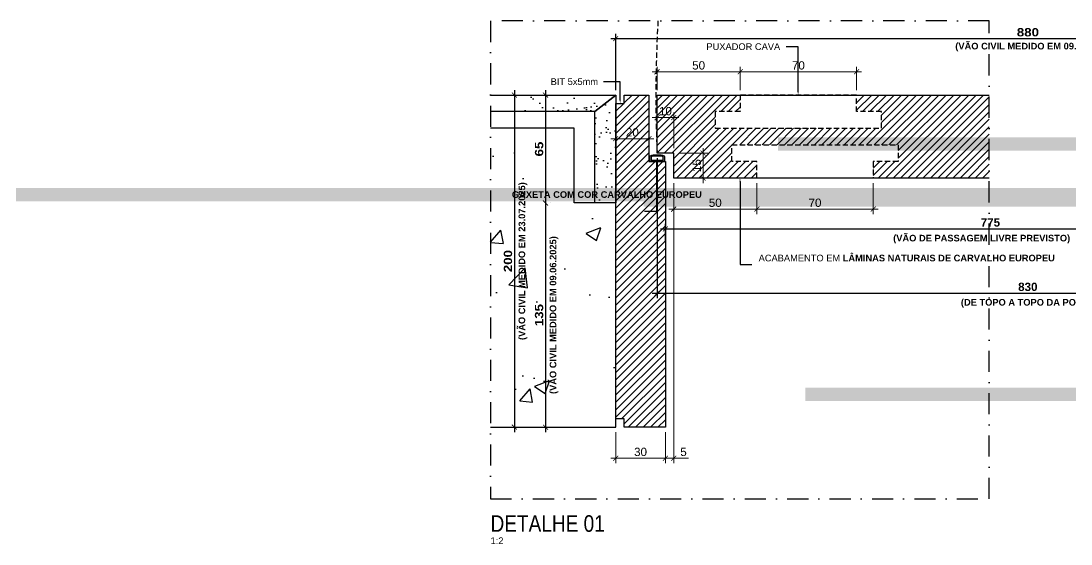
# Model space of a CAD drawing. Header units: millimetres. Extents: x -63251 to 507826, y 5339 to 217512.
# Drawn here: x 67729 to 68361, y 103627 to 103942 of the extents above; entities that cross this region are included whole.
import ezdxf
from ezdxf import colors
from ezdxf.entities.mleader import LeaderData, LeaderLine
from ezdxf.math import Vec2, Vec3

# ---------------------------------------------------------------- set-up
doc = ezdxf.new("R2010")
doc.units = ezdxf.units.MM
doc.header["$PDMODE"] = 3
doc.linetypes.add('TRAÇO 1-1', pattern=[9.525, 6.35, -3.175])
doc.linetypes.add('TRAÇO E PONTO 1-1', pattern=[25.4, 12.7, -6.35, 0, -6.35])
for name, color, linetype in [('AC-EQUIPAMENTO', 7, 'Continuous'), ('COTAS', 9, 'Continuous'), ('HACHURA', 21, 'Continuous'), ('LAYOUT', 4, 'Continuous'), ('MARCENARIA', 4, 'Continuous'), ('MARCENARIA . M', 4, 'Continuous'), ('PAREDE', 94, 'Continuous'), ('PROJEÇÃO', 8, 'Continuous'), ('TEXTO', 105, 'Continuous'), ('TEXTO TRAÇO PONTO', 105, 'TRAÇO E PONTO 1-1')]:
    doc.layers.add(name, color=color, linetype=linetype)
doc.layers.add('ARQ-COTA', color=12, linetype='Continuous', lineweight=9)
doc.styles.add('1-1', font='arial.ttf', dxfattribs={"height": 0.2})
doc.styles.add('MEDIDA OFICIAL', font='ariblk.ttf')
doc.styles.add('PADRÃO', font='arial.ttf')
doc.styles.add('PADRÃO NEGRITO', font='arialbd.ttf')
doc.styles.add('TITULO', font='swissck.ttf')
doc.dimstyles.new('1-2', dxfattribs={"dimscale": 2, "dimtxt": 2.5, "dimasz": 1.5, "dimexe": 1.5, "dimexo": 1.5, "dimtad": 1, "dimtxsty": 'PADRÃO', "dimblk": 'ARCHTICK', "dimcen": 2.5, "dimdle": 1.5, "dimclrd": 9, "dimclre": 9, "dimclrt": 6, "dimadec": 0, "dimazin": 0, "dimtfac": 1, "dimtmove": 0, "dimatfit": 3, "dimfxl": 1.25, "dimlwd": -1, "dimlwe": -1, "dimarcsym": 0})
doc.dimstyles.new('1-2 AZUL', dxfattribs={"dimscale": 2, "dimtxt": 2.5, "dimasz": 1.5, "dimexe": 1.5, "dimexo": 1.5, "dimtad": 1, "dimtxsty": 'PADRÃO NEGRITO', "dimblk": 'ARCHTICK', "dimcen": 2.5, "dimdle": 1.5, "dimclrd": 9, "dimclre": 9, "dimclrt": 170, "dimadec": 0, "dimazin": 0, "dimtfac": 1, "dimtmove": 0, "dimatfit": 3, "dimfxl": 1.25, "dimlwd": -1, "dimlwe": -1, "dimarcsym": 0})
doc.dimstyles.new('1-2 VERDE', dxfattribs={"dimscale": 2, "dimtxt": 2.5, "dimasz": 1.5, "dimexe": 1.5, "dimexo": 1.5, "dimtad": 1, "dimtxsty": 'PADRÃO NEGRITO', "dimblk": 'ARCHTICK', "dimcen": 2.5, "dimdle": 1.5, "dimclrd": 9, "dimclre": 9, "dimclrt": 102, "dimadec": 0, "dimazin": 0, "dimtfac": 1, "dimtmove": 0, "dimatfit": 3, "dimfxl": 1.25, "dimlwd": -1, "dimlwe": -1, "dimarcsym": 0})
doc.dimstyles.new('Med. Ofic.1-2', dxfattribs={"dimscale": 2, "dimtxt": 2.5, "dimasz": 1.5, "dimexe": 1.5, "dimexo": 1.5, "dimtad": 1, "dimtxsty": 'MEDIDA OFICIAL', "dimblk": 'ARCHTICK', "dimcen": 2.5, "dimdle": 1.5, "dimclrd": 9, "dimclre": 9, "dimclrt": 10, "dimadec": 0, "dimazin": 0, "dimtfac": 1, "dimtmove": 0, "dimatfit": 3, "dimfxl": 1.25, "dimlwd": -1, "dimlwe": -1, "dimarcsym": 0})
pattern_1 = [(37.5, (-34.89, -319.648), (-0.4000078, 12.2353309), [0, -9.652, 0, -10.795, 0, -10.31875]), (7.5, (-34.89, -319.648), (11.238082, 17.9206275), [0, -5.207, 0, -8.6995, 0, -3.33375]), (327.5, (-42.701, -319.648), (19.7748093, 0.0359296), [0, -3.175, 0, -11.43, 0, -14.9225]), (317.5, (-42.7, -319.648), (19.0889113, 5.573233), [0, -1.5875, 0, -7.493, 0, -8.5725])]

# ---------------------------------------------------------------- blocks, each defined once
blk = doc.blocks.new('_ArchTick')
at = {"color": 0, "linetype": 'ByBlock', "const_width": 0.15}
blk.add_lwpolyline([(-0.5, -0.5), (0.5, 0.5)], dxfattribs=at)
blk = doc.blocks.new('*D1562')
at = {"layer": 'ARQ-COTA', "color": 9, "transparency": 16777216}
for p, q in [((68121.93, 103844.29), (68121.93, 103825.58)), ((68171.93, 103844.29), (68171.93, 103825.58)), ((68118.93, 103828.58), (68174.93, 103828.58))]:
    blk.add_line(p, q, dxfattribs=at)
at = {"layer": 'Defpoints', "color": 0, "transparency": 16777216}
for p in [(68121.93, 103847.29), (68171.93, 103847.29), (68171.93, 103828.58)]:
    blk.add_point(p, dxfattribs=at)
at = {"layer": 'ARQ-COTA', "color": 9, "transparency": 16777216, "xscale": 3, "yscale": 3, "zscale": 3, "rotation": 180}
blk.add_blockref('_ArchTick', (68121.93, 103828.58), dxfattribs=at)
at = {"layer": 'ARQ-COTA', "color": 9, "transparency": 16777216, "xscale": 3, "yscale": 3, "zscale": 3}
blk.add_blockref('_ArchTick', (68171.93, 103828.58), dxfattribs=at)
at = {"layer": 'ARQ-COTA', "color": 6, "transparency": 16777216, "insert": (68146.93, 103832.38), "char_height": 5, "attachment_point": 5, "style": 'PADRÃO'}
blk.add_mtext('50', dxfattribs=at)
blk = doc.blocks.new('*D1563')
at = {"layer": 'ARQ-COTA', "color": 9, "transparency": 16777216}
for p, q in [((68108.92, 103911.28), (68164.92, 103911.3)), ((68111.92, 103900.27), (68111.92, 103914.28)), ((68161.93, 103900.29), (68161.92, 103914.3))]:
    blk.add_line(p, q, dxfattribs=at)
at = {"layer": 'Defpoints', "color": 0, "transparency": 16777216}
for p in [(68161.92, 103911.3), (68111.92, 103897.27), (68161.93, 103897.29)]:
    blk.add_point(p, dxfattribs=at)
at = {"layer": 'ARQ-COTA', "color": 9, "transparency": 16777216, "xscale": 3, "yscale": 3, "zscale": 3}
for p, rotation in [((68111.92, 103911.28), 180.0217542838562), ((68161.92, 103911.3), 0.02175428385618546)]:
    blk.add_blockref('_ArchTick', p, dxfattribs=dict(at, rotation=rotation))
at = {"layer": 'ARQ-COTA', "color": 6, "transparency": 16777216, "insert": (68136.92, 103915.09), "char_height": 5, "attachment_point": 5, "rotation": 0.02175, "style": 'PADRÃO'}
blk.add_mtext('50', dxfattribs=at)
blk = doc.blocks.new('*D1564')
at = {"layer": 'ARQ-COTA', "color": 9, "transparency": 16777216}
for p, q in [((68158.93, 103911.29), (68234.93, 103911.29)), ((68161.93, 103900.29), (68161.93, 103914.29)), ((68231.93, 103900.29), (68231.93, 103914.29))]:
    blk.add_line(p, q, dxfattribs=at)
at = {"layer": 'Defpoints', "color": 0, "transparency": 16777216}
for p in [(68231.93, 103911.29), (68161.93, 103897.29), (68231.93, 103897.29)]:
    blk.add_point(p, dxfattribs=at)
at = {"layer": 'ARQ-COTA', "color": 9, "transparency": 16777216, "xscale": 3, "yscale": 3, "zscale": 3, "rotation": 180}
blk.add_blockref('_ArchTick', (68161.93, 103911.29), dxfattribs=at)
at = {"layer": 'ARQ-COTA', "color": 9, "transparency": 16777216, "xscale": 3, "yscale": 3, "zscale": 3}
blk.add_blockref('_ArchTick', (68231.93, 103911.29), dxfattribs=at)
at = {"layer": 'ARQ-COTA', "color": 6, "transparency": 16777216, "insert": (68196.93, 103915.09), "char_height": 5, "attachment_point": 5, "style": 'PADRÃO'}
blk.add_mtext('70', dxfattribs=at)
blk = doc.blocks.new('*D1565')
at = {"layer": 'ARQ-COTA', "color": 9, "transparency": 16777216}
for p, q in [((68171.93, 103844.29), (68171.93, 103825.58)), ((68241.93, 103844.29), (68241.93, 103825.58)), ((68168.93, 103828.58), (68244.93, 103828.58))]:
    blk.add_line(p, q, dxfattribs=at)
at = {"layer": 'Defpoints', "color": 0, "transparency": 16777216}
for p in [(68171.93, 103847.29), (68241.93, 103847.29), (68241.93, 103828.58)]:
    blk.add_point(p, dxfattribs=at)
at = {"layer": 'ARQ-COTA', "color": 9, "transparency": 16777216, "xscale": 3, "yscale": 3, "zscale": 3, "rotation": 180}
blk.add_blockref('_ArchTick', (68171.93, 103828.58), dxfattribs=at)
at = {"layer": 'ARQ-COTA', "color": 9, "transparency": 16777216, "xscale": 3, "yscale": 3, "zscale": 3}
blk.add_blockref('_ArchTick', (68241.93, 103828.58), dxfattribs=at)
at = {"layer": 'ARQ-COTA', "color": 6, "transparency": 16777216, "insert": (68206.93, 103832.38), "char_height": 5, "attachment_point": 5, "style": 'PADRÃO'}
blk.add_mtext('70', dxfattribs=at)
blk = doc.blocks.new('*D1566')
at = {"layer": 'ARQ-COTA', "color": 9, "transparency": 16777216}
for p, q in [((68108.93, 103883.74), (68124.93, 103883.74)), ((68111.93, 103865.25), (68111.93, 103886.74)), ((68121.93, 103865.25), (68121.93, 103886.74))]:
    blk.add_line(p, q, dxfattribs=at)
at = {"layer": 'Defpoints', "color": 0, "transparency": 16777216}
for p in [(68121.93, 103883.74), (68111.93, 103862.25), (68121.93, 103862.25)]:
    blk.add_point(p, dxfattribs=at)
at = {"layer": 'ARQ-COTA', "color": 9, "transparency": 16777216, "xscale": 3, "yscale": 3, "zscale": 3, "rotation": 180}
blk.add_blockref('_ArchTick', (68111.93, 103883.74), dxfattribs=at)
at = {"layer": 'ARQ-COTA', "color": 9, "transparency": 16777216, "xscale": 3, "yscale": 3, "zscale": 3}
blk.add_blockref('_ArchTick', (68121.93, 103883.74), dxfattribs=at)
at = {"layer": 'ARQ-COTA', "color": 6, "transparency": 16777216, "insert": (68116.93, 103887.55), "char_height": 5, "attachment_point": 5, "style": 'PADRÃO'}
blk.add_mtext('10', dxfattribs=at)
blk = doc.blocks.new('*D1567')
at = {"layer": 'ARQ-COTA', "color": 9, "transparency": 16777216}
for p, q in [((68087.03, 103694.28), (68087.03, 103675.57)), ((68116.93, 103694.28), (68116.93, 103675.57)), ((68119.93, 103678.57), (68084.03, 103678.57))]:
    blk.add_line(p, q, dxfattribs=at)
at = {"layer": 'Defpoints', "color": 0, "transparency": 16777216}
for p in [(68087.03, 103697.28), (68116.93, 103697.28), (68087.03, 103678.57)]:
    blk.add_point(p, dxfattribs=at)
at = {"layer": 'ARQ-COTA', "color": 9, "transparency": 16777216, "xscale": 3, "yscale": 3, "zscale": 3, "rotation": 180}
blk.add_blockref('_ArchTick', (68087.03, 103678.57), dxfattribs=at)
at = {"layer": 'ARQ-COTA', "color": 9, "transparency": 16777216, "xscale": 3, "yscale": 3, "zscale": 3}
blk.add_blockref('_ArchTick', (68116.93, 103678.57), dxfattribs=at)
at = {"layer": 'ARQ-COTA', "color": 6, "transparency": 16777216, "insert": (68101.98, 103682.37), "char_height": 5, "attachment_point": 5, "style": 'PADRÃO'}
blk.add_mtext('30', dxfattribs=at)
blk = doc.blocks.new('*D1568')
at = {"layer": 'COTAS', "color": 9, "transparency": 16777216}
for p, q in [((68508, 103887.31), (68508, 103813.72)), ((68113.93, 103816.72), (68511, 103816.72)), ((68116.93, 103809.72), (68116.93, 103819.72))]:
    blk.add_line(p, q, dxfattribs=at)
at = {"layer": 'Defpoints', "color": 0, "transparency": 16777216}
for p in [(68508, 103890.31), (68508, 103816.72), (68116.93, 103806.72)]:
    blk.add_point(p, dxfattribs=at)
at = {"layer": 'COTAS', "color": 9, "transparency": 16777216, "xscale": 3, "yscale": 3, "zscale": 3, "rotation": 180}
blk.add_blockref('_ArchTick', (68116.93, 103816.72), dxfattribs=at)
at = {"layer": 'COTAS', "color": 9, "transparency": 16777216, "xscale": 3, "yscale": 3, "zscale": 3}
blk.add_blockref('_ArchTick', (68508, 103816.72), dxfattribs=at)
at = {"layer": 'COTAS', "color": 102, "transparency": 16777216, "insert": (68312.46, 103820.52), "char_height": 5, "attachment_point": 5, "style": 'PADRÃO NEGRITO'}
blk.add_mtext('775', dxfattribs=at)
blk = doc.blocks.new('*D1569')
at = {"layer": 'COTAS', "color": 9, "transparency": 16777216}
for p, q in [((68111.93, 103859.25), (68111.93, 103774.94)), ((68558.02, 103859.29), (68558.02, 103774.94)), ((68108.93, 103777.94), (68561.02, 103777.94))]:
    blk.add_line(p, q, dxfattribs=at)
at = {"layer": 'Defpoints', "color": 0, "transparency": 16777216}
for p in [(68111.93, 103862.25), (68558.02, 103862.29), (68558.02, 103777.94)]:
    blk.add_point(p, dxfattribs=at)
at = {"layer": 'COTAS', "color": 9, "transparency": 16777216, "xscale": 3, "yscale": 3, "zscale": 3, "rotation": 180}
blk.add_blockref('_ArchTick', (68111.93, 103777.94), dxfattribs=at)
at = {"layer": 'COTAS', "color": 9, "transparency": 16777216, "xscale": 3, "yscale": 3, "zscale": 3}
blk.add_blockref('_ArchTick', (68558.02, 103777.94), dxfattribs=at)
at = {"layer": 'COTAS', "color": 170, "transparency": 16777216, "insert": (68334.97, 103781.74), "char_height": 5, "attachment_point": 5, "style": 'PADRÃO NEGRITO'}
blk.add_mtext('830', dxfattribs=at)
blk = doc.blocks.new('*D1570')
at = {"layer": 'ARQ-COTA', "color": 9, "transparency": 16777216}
for p, q in [((68139.61, 103844.29), (68139.61, 103865.25)), ((68124.93, 103862.25), (68142.61, 103862.25)), ((68140.82, 103847.29), (68142.61, 103847.29))]:
    blk.add_line(p, q, dxfattribs=at)
at = {"layer": 'Defpoints', "color": 0, "transparency": 16777216}
for p in [(68121.93, 103862.25), (68139.61, 103862.25), (68137.82, 103847.29)]:
    blk.add_point(p, dxfattribs=at)
at = {"layer": 'ARQ-COTA', "color": 9, "transparency": 16777216, "xscale": 3, "yscale": 3, "zscale": 3}
for p, rotation in [((68139.61, 103862.25), 90), ((68139.61, 103847.29), 270)]:
    blk.add_blockref('_ArchTick', p, dxfattribs=dict(at, rotation=rotation))
at = {"layer": 'ARQ-COTA', "color": 6, "transparency": 16777216, "insert": (68135.81, 103854.77), "char_height": 5, "attachment_point": 5, "rotation": 90, "style": 'PADRÃO'}
blk.add_mtext('15', dxfattribs=at)
blk = doc.blocks.new('dfbdfbdf')
at = {"layer": 'LAYOUT', "ltscale": 0.1}
h = blk.add_hatch(color=8, dxfattribs=at)
h.dxf.hatch_style = 1
h.paths.add_polyline_path([(-3.7, 0.8), (-3.7, 2, -0.414214), (-2.5, 3.2), (2.5, 3.2, -0.414214), (3.7, 2), (3.7, 0.8)], flags=16)
edge = h.paths.add_edge_path()
edge.add_line((-4.5, 0), (4.5, 0))
edge.add_line((4.5, 0), (4.5, 2))
edge.add_arc((2.5, 2), 2, 0, 90)
edge.add_line((2.5, 4), (-2.5, 4))
edge.add_arc((-2.5, 2), 2, 90, 180)
edge.add_line((-4.5, 2), (-4.5, 0))
at = {"layer": 'LAYOUT', "color": 21, "ltscale": 0.1}
blk.add_lwpolyline([(4.5, 0), (4.5, 2, 0.414214), (2.5, 4), (-2.5, 4, 0.414214), (-4.5, 2), (-4.5, 0), (4.5, 0)], format="xyb", dxfattribs=at)
blk.add_lwpolyline([(-3.7, 0.8), (-3.7, 2, -0.414214), (-2.5, 3.2), (2.5, 3.2, -0.414214), (3.7, 2), (3.7, 0.8)], format="xyb", close=True, dxfattribs=at)
blk = doc.blocks.new('*D1572')
at = {"layer": 'ARQ-COTA', "color": 9, "transparency": 16777216}
blk.add_line((68084.03, 103870.99), (68110.03, 103870.99), dxfattribs=at)
at = {"layer": 'Defpoints', "color": 0, "transparency": 16777216}
for p in [(68087.03, 103870.99), (68107.03, 103870.99), (68107.03, 103870.99)]:
    blk.add_point(p, dxfattribs=at)
at = {"layer": 'ARQ-COTA', "color": 9, "transparency": 16777216, "xscale": 3, "yscale": 3, "zscale": 3, "rotation": 180}
blk.add_blockref('_ArchTick', (68087.03, 103870.99), dxfattribs=at)
at = {"layer": 'ARQ-COTA', "color": 9, "transparency": 16777216, "xscale": 3, "yscale": 3, "zscale": 3}
blk.add_blockref('_ArchTick', (68107.03, 103870.99), dxfattribs=at)
at = {"layer": 'ARQ-COTA', "color": 6, "transparency": 16777216, "insert": (68097.03, 103874.79), "char_height": 5, "attachment_point": 5, "style": 'PADRÃO'}
blk.add_mtext('20', dxfattribs=at)
blk = doc.blocks.new('*D1574')
at = {"layer": 'COTAS', "color": 9, "linetype": 'Continuous', "transparency": 16777216}
blk.add_line((68026.08, 103900.28), (68026.08, 103694.27), dxfattribs=at)
at = {"layer": 'COTAS', "color": 9, "transparency": 16777216}
for p, q in [((68029.08, 103897.28), (68029.08, 103897.28)), ((68029.08, 103697.27), (68029.08, 103697.27))]:
    blk.add_line(p, q, dxfattribs=at)
at = {"layer": 'Defpoints', "color": 0, "transparency": 16777216}
for p in [(68026.08, 103897.28), (68026.08, 103697.27), (68026.08, 103697.27)]:
    blk.add_point(p, dxfattribs=at)
at = {"layer": 'COTAS', "color": 9, "transparency": 16777216, "xscale": 3, "yscale": 3, "zscale": 3}
for p, rotation in [((68026.08, 103897.28), 90), ((68026.08, 103697.27), 270)]:
    blk.add_blockref('_ArchTick', p, dxfattribs=dict(at, rotation=rotation))
at = {"layer": 'COTAS', "color": 10, "transparency": 16777216, "insert": (68022.24, 103797.28), "char_height": 5, "attachment_point": 5, "rotation": 90, "style": 'MEDIDA OFICIAL'}
blk.add_mtext('200', dxfattribs=at)
blk = doc.blocks.new('*D1609')
at = {"layer": 'COTAS', "color": 9, "linetype": 'Continuous', "transparency": 16777216}
blk.add_line((68044.8, 103835.27), (68044.8, 103694.27), dxfattribs=at)
at = {"layer": 'COTAS', "color": 9, "transparency": 16777216}
for p, q in [((68047.8, 103832.27), (68047.8, 103832.27)), ((68047.8, 103697.27), (68047.8, 103697.27))]:
    blk.add_line(p, q, dxfattribs=at)
at = {"layer": 'Defpoints', "color": 0, "transparency": 16777216}
for p in [(68044.8, 103832.27), (68044.8, 103697.27), (68044.8, 103697.27)]:
    blk.add_point(p, dxfattribs=at)
at = {"layer": 'COTAS', "color": 9, "transparency": 16777216, "xscale": 3, "yscale": 3, "zscale": 3}
for p, rotation in [((68044.8, 103832.27), 90), ((68044.8, 103697.27), 270)]:
    blk.add_blockref('_ArchTick', p, dxfattribs=dict(at, rotation=rotation))
at = {"layer": 'COTAS', "color": 10, "transparency": 16777216, "insert": (68040.96, 103764.77), "char_height": 5, "attachment_point": 5, "rotation": 90, "style": 'MEDIDA OFICIAL'}
blk.add_mtext('135', dxfattribs=at)
blk = doc.blocks.new('*D1610')
at = {"layer": 'COTAS', "color": 9, "linetype": 'Continuous', "transparency": 16777216}
blk.add_line((68044.8, 103900.28), (68044.8, 103829.27), dxfattribs=at)
at = {"layer": 'COTAS', "color": 9, "transparency": 16777216}
for p, q in [((68047.8, 103897.28), (68047.8, 103897.28)), ((68047.8, 103832.27), (68047.8, 103832.27))]:
    blk.add_line(p, q, dxfattribs=at)
at = {"layer": 'Defpoints', "color": 0, "transparency": 16777216}
for p in [(68044.8, 103897.28), (68044.8, 103832.27), (68044.8, 103832.27)]:
    blk.add_point(p, dxfattribs=at)
at = {"layer": 'COTAS', "color": 9, "transparency": 16777216, "xscale": 3, "yscale": 3, "zscale": 3}
for p, rotation in [((68044.8, 103897.28), 90), ((68044.8, 103832.27), 270)]:
    blk.add_blockref('_ArchTick', p, dxfattribs=dict(at, rotation=rotation))
at = {"layer": 'COTAS', "color": 10, "transparency": 16777216, "insert": (68040.96, 103864.78), "char_height": 5, "attachment_point": 5, "rotation": 90, "style": 'MEDIDA OFICIAL'}
blk.add_mtext('65', dxfattribs=at)
blk = doc.blocks.new('*D1611')
at = {"layer": 'COTAS', "color": 9, "transparency": 16777216}
for p, q in [((68087.03, 103900.28), (68087.03, 103934.21)), ((68583.02, 103925.13), (68583.02, 103934.21))]:
    blk.add_line(p, q, dxfattribs=at)
at = {"layer": 'COTAS', "color": 9, "linetype": 'Continuous', "transparency": 16777216}
blk.add_line((68586.02, 103931.21), (68084.03, 103931.21), dxfattribs=at)
at = {"layer": 'Defpoints', "color": 0, "transparency": 16777216}
for p in [(68087.03, 103931.21), (68583.02, 103922.13), (68087.03, 103897.28)]:
    blk.add_point(p, dxfattribs=at)
at = {"layer": 'COTAS', "color": 9, "transparency": 16777216, "xscale": 3, "yscale": 3, "zscale": 3, "rotation": 180}
blk.add_blockref('_ArchTick', (68087.03, 103931.21), dxfattribs=at)
at = {"layer": 'COTAS', "color": 9, "transparency": 16777216, "xscale": 3, "yscale": 3, "zscale": 3}
blk.add_blockref('_ArchTick', (68583.02, 103931.21), dxfattribs=at)
at = {"layer": 'COTAS', "color": 10, "transparency": 16777216, "insert": (68335.02, 103935.05), "char_height": 5, "attachment_point": 5, "style": 'MEDIDA OFICIAL'}
blk.add_mtext('880', dxfattribs=at)
blk = doc.blocks.new('*D947')
at = {"layer": 'ARQ-COTA', "color": 9, "transparency": 16777216}
for p, q in [((68121.93, 103844.29), (68121.93, 103675.57)), ((68116.93, 103694.28), (68116.93, 103675.57)), ((68113.93, 103678.57), (68121.93, 103678.57)), ((68121.93, 103678.57), (68130.74, 103678.57))]:
    blk.add_line(p, q, dxfattribs=at)
at = {"layer": 'Defpoints', "color": 0, "transparency": 16777216}
for p in [(68121.93, 103847.29), (68116.93, 103697.28), (68121.93, 103678.57)]:
    blk.add_point(p, dxfattribs=at)
at = {"layer": 'ARQ-COTA', "color": 9, "transparency": 16777216, "xscale": 3, "yscale": 3, "zscale": 3, "rotation": 180}
blk.add_blockref('_ArchTick', (68116.93, 103678.57), dxfattribs=at)
at = {"layer": 'ARQ-COTA', "color": 9, "transparency": 16777216, "xscale": 3, "yscale": 3, "zscale": 3}
blk.add_blockref('_ArchTick', (68121.93, 103678.57), dxfattribs=at)
at = {"layer": 'ARQ-COTA', "color": 6, "transparency": 16777216, "insert": (68127.83, 103682.36), "char_height": 5, "attachment_point": 5, "style": 'PADRÃO'}
blk.add_mtext('5', dxfattribs=at)

msp = doc.modelspace()

# ---------------------------------------------------------------- hatches: boundary and pattern name
at = {"layer": 'HACHURA'}
h = msp.add_hatch(dxfattribs=at)
h.set_pattern_fill('AR-CONC', color=21, scale=0.5)
h.set_pattern_definition([(50, (1506.62, -619.47), (91.092334, -7.969543), [9.525, -104.775]), (355, (1506.62, -619.47), (-17.62171, 95.52842), [7.62, -83.82029]), (100.451445, (1514.21, -620.135), (73.470624, 87.558876), [8.095004, -89.04512]), (46.1842, (1506.62, -594.07), (135.53952, -21.02116), [14.2875, -157.1625]), (96.63556, (1517.92, -595.82), (118.70207, 123.71306), [12.14251, -133.5678]), (351.18415, (1506.62, -594.07), (118.70207, 123.71306), [11.42998, -125.72987]), (21, (1519.32, -600.42), (75.807196, -51.1326), [9.525, -104.775]), (326, (1519.32, -600.42), (30.901014, 92.09398), [7.62, -83.82]), (71.451445, (1525.64, -604.68), (106.70821, 40.961384), [8.095004, -89.04497]), (37.5, (1506.623, -619.47), (1.544302, 42.2775194), [0, -82.804, 0, -85.09, 0, -84.1375]), (7.5, (1506.623, -619.47), (33.409831, 50.090287), [0, -48.514, 0, -80.899, 0, -32.0675]), (327.5, (1478.302, -619.47), (67.795298, -2.864372), [0, -31.75, 0, -99.06, 0, -131.445]), (317.5, (1465.6, -619.47), (74.06459, 12.713246), [0, -41.275, 0, -65.786, 0, -93.345])])
h.paths.add_polyline_path([(68011.727, 103877.275), (68011.727, 103697.275), (68087.03, 103697.275), (68087.03, 103832.275), (68062.03, 103832.275), (68062.03, 103877.275)])
at = {"layer": 'MARCENARIA . M'}
h = msp.add_hatch(dxfattribs=at)
h.set_pattern_fill('AR-SAND', color=10, scale=0.25)
h.set_pattern_definition(pattern_1)
h.paths.add_polyline_path([(68031.684, 103897.275), (68031.684, 103887.275), (68074.53, 103887.275), (68087.03, 103897.275)])
h = msp.add_hatch(dxfattribs=at)
h.set_pattern_fill('AR-SAND', color=10, scale=0.25)
h.set_pattern_definition(pattern_1)
h.paths.add_polyline_path([(68087.03, 103897.275), (68074.53, 103887.275), (68074.53, 103832.275), (68087.03, 103832.275)])

# ---------------------------------------------------------------- linework, layer by layer
at = {"layer": 'MARCENARIA'}
msp.add_lwpolyline([(68087.03, 103702.275), (68087.03, 103892.275), (68092.03, 103892.275), (68092.03, 103897.275), (68107.03, 103897.275), (68107.03, 103857.287), (68116.926, 103857.287), (68116.926, 103697.275), (68092.03, 103697.275), (68092.03, 103702.275), (68087.03, 103702.275)], dxfattribs=at)
at = {"layer": 'PAREDE', "color": 10, "linetype": 'ByBlock'}
msp.add_lwpolyline([(68011.727, 103897.275), (68087.03, 103897.275), (68074.53, 103887.275), (68011.727, 103887.275)], dxfattribs=at)
msp.add_lwpolyline([(68074.53, 103887.275), (68087.03, 103897.275), (68087.03, 103832.275), (68074.53, 103832.275)], close=True, dxfattribs=at)
at = {"layer": 'PAREDE'}
msp.add_lwpolyline([(68011.727, 103697.275), (68087.03, 103697.275), (68087.03, 103832.275), (68062.03, 103832.275), (68062.03, 103877.275), (68011.727, 103877.275)], dxfattribs=at)
at = {"layer": 'PROJEÇÃO', "color": 21, "linetype": 'TRAÇO 1-1', "ltscale": 0.5}
msp.add_lwpolyline([(68231.926, 103897.287), (68161.926, 103897.287), (68161.926, 103887.287), (68146.926, 103887.287), (68146.926, 103877.287), (68246.926, 103877.287), (68246.926, 103887.287), (68231.926, 103887.287)], close=True, dxfattribs=at)

# ---------------------------------------------------------------- block references
at = {"layer": 'COTAS', "xscale": -1}
msp.add_blockref('dfbdfbdf', (68111.978, 103857.287), dxfattribs=at)

# ---------------------------------------------------------------- texts
at = {"layer": 'COTAS', "color": 10, "insert": (68338.84, 103928.734), "char_height": 4, "width": 135, "attachment_point": 2, "style": 'PADRÃO NEGRITO'}
msp.add_mtext('(VÃO CIVIL MEDIDO EM 09.06.2025)', dxfattribs=at)
at = {"layer": 'COTAS', "color": 10, "char_height": 4, "width": 135, "attachment_point": 2, "rotation": 90, "style": 'PADRÃO NEGRITO'}
for s, insert in [('(VÃO CIVIL MEDIDO EM 23.07.2025)', (68028.578, 103797.275)), ('(VÃO CIVIL MEDIDO EM 09.06.2025)', (68047.297, 103764.775))]:
    msp.add_mtext(s, dxfattribs=dict(at, insert=insert))
at = {"layer": 'COTAS', "color": 170, "insert": (68335.985, 103774.47), "char_height": 4, "width": 92.04526, "attachment_point": 2, "style": 'PADRÃO NEGRITO'}
msp.add_mtext('(DE TOPO A TOPO DA PORTA)', dxfattribs=at)
at = {"layer": 'TEXTO', "color": 1, "insert": (68011.727, 103634.123), "char_height": 10, "width": 220.061, "attachment_point": 7, "style": 'TITULO'}
msp.add_mtext('DETALHE 01', dxfattribs=at)
at = {"layer": 'TEXTO', "insert": (68011.727, 103630.923), "char_height": 4, "width": 48, "attachment_point": 1, "style": 'PADRÃO'}
msp.add_mtext('1:2', dxfattribs=at)

# ---------------------------------------------------------------- dimensions: what is measured, and where the dimension line sits
at = {"layer": 'ARQ-COTA'}
for p1, p2, distance, picture, middle in [((68111.924, 103897.268), (68161.926, 103897.287), 14.009, '*D1563', (68136.918, 103915.089)), ((68121.926, 103847.287), (68171.926, 103847.287), -18.708, '*D1562', (68146.926, 103832.382))]:
    dim = msp.add_aligned_dim(p1=p1, p2=p2, distance=distance, dimstyle='1-2', dxfattribs=at)
    dim.commit()
    dim.dimension.update_dxf_attribs({"geometry": picture, "text_midpoint": middle})
for base, p1, p2, picture, middle in [((68231.926, 103911.292), (68161.926, 103897.287), (68231.926, 103897.287), '*D1564', (68196.926, 103915.095)), ((68121.926, 103883.742), (68111.926, 103862.249), (68121.926, 103862.249), '*D1566', (68116.926, 103887.545))]:
    dim = msp.add_linear_dim(base=base, p1=p1, p2=p2, dimstyle='1-2', dxfattribs=at)
    dim.commit()
    dim.dimension.update_dxf_attribs({"geometry": picture, "text_midpoint": middle})
dim = msp.add_linear_dim(base=(68107.03, 103870.986), p1=(68087.03, 103870.986), p2=(68107.03, 103870.986), angle=180, dimstyle='1-2', dxfattribs=at)
dim.commit()
dim.dimension.update_dxf_attribs({"geometry": '*D1572', "text_midpoint": (68097.03, 103874.789)})
dim = msp.add_linear_dim(base=(68139.611, 103862.249), p1=(68137.816, 103847.287), p2=(68121.926, 103862.249), angle=90, dimstyle='1-2', override={"dimdec": 0}, dxfattribs=at)
dim.commit()
dim.dimension.update_dxf_attribs({"geometry": '*D1570', "text_midpoint": (68135.808, 103854.768)})
dim = msp.add_linear_dim(base=(68087.03, 103678.567), p1=(68116.926, 103697.275), p2=(68087.03, 103697.275), text='30', dimstyle='1-2', dxfattribs=at)
dim.commit()
dim.dimension.update_dxf_attribs({"geometry": '*D1567', "text_midpoint": (68101.978, 103682.372)})
at = {"layer": 'COTAS'}
dim = msp.add_linear_dim(base=(68087.03, 103931.212), p1=(68583.018, 103922.134), p2=(68087.03, 103897.275), text='880', dimstyle='Med. Ofic.1-2', dxfattribs=at)
dim.commit()
dim.dimension.update_dxf_attribs({"geometry": '*D1611', "text_midpoint": (68335.024, 103935.047)})
for base, p1, p2, picture, middle in [((68026.078, 103697.275), (68026.078, 103897.275), (68026.078, 103697.275), '*D1574', (68022.243, 103797.275)), ((68044.797, 103832.275), (68044.797, 103897.275), (68044.797, 103832.275), '*D1610', (68040.961, 103864.775)), ((68044.797, 103697.275), (68044.797, 103832.275), (68044.797, 103697.275), '*D1609', (68040.961, 103764.775))]:
    dim = msp.add_linear_dim(base=base, p1=p1, p2=p2, angle=90, dimstyle='Med. Ofic.1-2', dxfattribs=at)
    dim.commit()
    dim.dimension.update_dxf_attribs({"geometry": picture, "text_midpoint": middle})

# ---------------------------------------------------------------- leaders
at = {"layer": 'COTAS', "ltscale": 0.4}
ml = msp.add_multileader_mtext('Standard', dxfattribs=at)
ml.set_content('PUXADOR CAVA', color=105, style='1-1')
ml.set_leader_properties(color=256, linetype='ByLayer', lineweight=-1)
ml.build(insert=Vec2(0, 0))
ml.multileader.update_dxf_attribs({"text_left_attachment_type": 2, "text_right_attachment_type": 2, "dogleg_length": 0.36, "arrow_head_size": 2, "scale": 20})
ctx = ml.context
ctx.base_point, ctx.scale, ctx.arrow_head_size, ctx.landing_gap_size, ctx.plane_origin = Vec3(68137.599, 103926.353), 20, 2, 4, Vec3(68255.696, 103897.667)
ctx.left_attachment, ctx.right_attachment = 2, 2
notes = []
notes.append((ctx, [(0, (1, 1, 0), (68196.78, 103926.353), (-1, 0), 7.2, [(0, [(68196.765, 103897.272)], 0, [])])]))
ctx.mtext.insert, ctx.mtext.width, ctx.mtext.flow_direction = Vec3(68141.599, 103928.422), 80.51012, 5
ml = msp.add_multileader_mtext('Standard', dxfattribs=at)
ml.set_content('BIT 5x5mm', color=105, style='1-1')
ml.set_leader_properties(color=256, linetype='ByLayer', lineweight=-1)
ml.build(insert=Vec2(0, 0))
ml.multileader.update_dxf_attribs({"text_left_attachment_type": 2, "text_right_attachment_type": 2, "dogleg_length": 0.36, "arrow_head_size": 2, "scale": 20})
ctx = ml.context
ctx.base_point, ctx.scale, ctx.arrow_head_size, ctx.landing_gap_size, ctx.plane_origin = Vec3(68043.874, 103905.31), 20, 2, 4, Vec3(68148.644, 103896.727)
ctx.left_attachment, ctx.right_attachment = 2, 2
notes.append((ctx, [(0, (1, 1, 0), (68089.728, 103905.31), (-1, 0), 10.059, [(0, [(68089.713, 103892.275)], 0, [])])]))
ctx.mtext.insert, ctx.mtext.width, ctx.mtext.flow_direction = Vec3(68047.874, 103907.344), 80.51012, 5
ml = msp.add_multileader_mtext('Standard', dxfattribs=at)
ml.set_content('{\\fArial|b1|i0|c0|p34;REFORÇO NO VÃO DA PORTA PARA INSTALAÇÃO DE CORTA LUZ}', color=105, style='1-1')
ml.set_leader_properties(color=256, linetype='ByLayer', lineweight=-1)
ml.build(insert=Vec2(0, 0))
ml.multileader.update_dxf_attribs({"text_left_attachment_type": 2, "text_right_attachment_type": 2, "dogleg_length": 0.36, "arrow_head_size": 2, "scale": 20})
ctx = ml.context
ctx.base_point, ctx.scale, ctx.arrow_head_size, ctx.landing_gap_size, ctx.plane_origin = Vec3(69147.417, 103862.912), 20, 2, 4, Vec3(69157.705, 103840.678)
ctx.left_attachment, ctx.right_attachment, ctx.text_align_type = 2, 2, 1
notes.append((ctx, [(1, (1, 1, 0), (69261.842, 103862.912), (-1, 0), 7.2, [(1, [(69261.842, 103787.113)], 0, [])])]))
ctx.mtext.insert, ctx.mtext.width, ctx.mtext.alignment, ctx.mtext.flow_direction = Vec3(69201.029, 103869.734), 101.4372, 2, 5
ctx.mtext.has_bg_fill, ctx.mtext.bg_color, ctx.mtext.bg_scale_factor, ctx.mtext.bg_transparency, ctx.mtext.use_window_bg_color = 1, -1023563609, 1.5, 0, 0
ml = msp.add_multileader_mtext('Standard', dxfattribs=at)
ml.set_content('\\pxt3;{\\C10;FECHADURA PADRÃO PARKET (TRANQUETA GOTINHA)}', color=105, style='1-1')
ml.set_leader_properties(color=256, linetype='ByLayer', lineweight=-1)
ml.build(insert=Vec2(0, 0))
ml.multileader.update_dxf_attribs({"text_left_attachment_type": 2, "text_right_attachment_type": 2, "dogleg_length": 0.36, "arrow_head_size": 2, "scale": 20})
ctx = ml.context
ctx.base_point, ctx.scale, ctx.arrow_head_size, ctx.landing_gap_size, ctx.plane_origin = Vec3(68820.111, 103717.41), 20, 2, 4, Vec3(68919.036, 103735.748)
ctx.left_attachment, ctx.right_attachment, ctx.text_align_type = 2, 2, 2
notes.append((ctx, [(0, (1, 1, 0), (68895.12, 103717.41), (-1, 0), 7.2, [(0, [(68895.12, 103694.605)], 0, [])])]))
ctx.mtext.insert, ctx.mtext.width, ctx.mtext.alignment, ctx.mtext.flow_direction = Vec3(68883.92, 103727.173), 65.78421, 3, 5
for ctx, leaders in notes:
    for number, flags, end, landing, length, lines in leaders:
        leader = LeaderData()
        leader.index, (leader.has_last_leader_line, leader.has_dogleg_vector, leader.attachment_direction) = number, flags
        leader.last_leader_point, leader.dogleg_vector, leader.dogleg_length = Vec3(end), Vec3(landing), length
        for number, points, colour, breaks in lines:
            line = LeaderLine()
            line.index, line.vertices, line.color, line.breaks = number, Vec3.list(points), colors.encode_raw_color(colour), breaks
            leader.lines.append(line)
        ctx.leaders.append(leader)

# ---------------------------------------------------------------- next in the draw order: hatches: boundary and pattern name
at = {"layer": 'AC-EQUIPAMENTO'}
h = msp.add_hatch(dxfattribs=at)
h.set_pattern_fill('ANSI31', color=8)
h.set_pattern_definition([(45, (-189488.0218, 6865.812), (-2.24506403, 2.24506403), [])])
h.paths.add_polyline_path([(68107.03, 103897.275), (68092.03, 103897.275), (68092.213, 103892.275), (68087.213, 103892.275), (68087.03, 103702.275), (68092.03, 103702.275), (68092.03, 103697.275), (68116.926, 103697.275), (68116.926, 103857.287), (68107.03, 103857.287)])
h.paths.add_polyline_path([(68583.016, 103892.275), (68578.016, 103892.275), (68578.016, 103897.275), (68563.015, 103897.275), (68563.016, 103882.309), (68577.017, 103882.309), (68577.017, 103862.309), (68563.016, 103862.309), (68563.016, 103857.287), (68553.016, 103857.287), (68553.016, 103697.275), (68578.016, 103697.275), (68578.016, 103702.275), (68583.016, 103702.275)])
h = msp.add_hatch(dxfattribs=at)
h.set_pattern_fill('ANSI31', color=8)
h.set_pattern_definition([(45, (8910.105, 150.0116), (-2.24506403, 2.24506403), [])])
h.paths.add_polyline_path([(68111.925, 103897.258), (68161.926, 103897.277), (68161.926, 103887.277), (68146.926, 103887.277), (68146.926, 103877.277), (68246.926, 103877.277), (68246.926, 103887.277), (68231.926, 103887.287), (68231.926, 103897.287), (68311.727, 103897.277), (68311.727, 103847.277), (68241.926, 103847.277), (68241.926, 103857.277), (68256.926, 103857.277), (68256.926, 103867.277), (68156.926, 103867.277), (68156.926, 103857.277), (68171.926, 103857.287), (68171.926, 103847.287), (68121.926, 103847.277), (68121.926, 103862.277), (68111.925, 103862.259)])

# ---------------------------------------------------------------- next in the draw order: linework, layer by layer
at = {"layer": 'MARCENARIA'}
for points in [[(68121.926, 103847.287), (68121.926, 103862.249), (68111.926, 103862.249), (68111.924, 103897.268), (68311.727, 103897.277)], [(68311.727, 103847.287), (68121.926, 103847.287)]]:
    msp.add_lwpolyline(points, dxfattribs=at)
at = {"layer": 'PROJEÇÃO', "color": 21, "linetype": 'TRAÇO 1-1', "ltscale": 0.5}
msp.add_lwpolyline([(68241.926, 103847.287), (68171.926, 103847.287), (68171.926, 103857.287), (68156.926, 103857.287), (68156.926, 103867.287), (68256.926, 103867.287), (68256.926, 103857.287), (68241.926, 103857.287)], close=True, dxfattribs=at)
at = {"layer": 'TEXTO TRAÇO PONTO'}
msp.add_lwpolyline([(68311.727, 103654.123), (68311.727, 103941.869), (68011.727, 103941.869), (68011.727, 103654.123)], close=True, dxfattribs=at)

# ---------------------------------------------------------------- next in the draw order: texts
at = {"layer": 'COTAS', "color": 10, "insert": (68307.206, 103813.119), "char_height": 4, "width": 111.18208, "attachment_point": 2, "style": 'PADRÃO NEGRITO'}
msp.add_mtext('{\\C102;(VÃO DE PASSAGEM LIVRE PREVISTO)}', dxfattribs=at)

# ---------------------------------------------------------------- next in the draw order: dimensions: what is measured, and where the dimension line sits
at = {"layer": 'ARQ-COTA'}
dim = msp.add_aligned_dim(p1=(68171.926, 103847.287), p2=(68241.926, 103847.287), distance=-18.708, dimstyle='1-2', dxfattribs=at)
dim.commit()
dim.dimension.update_dxf_attribs({"geometry": '*D1565', "text_midpoint": (68206.926, 103832.382)})
at = {"layer": 'COTAS'}
for base, p1, p2, text, dimstyle, picture, middle in [((68507.996, 103816.724), (68116.926, 103806.72), (68507.996, 103890.31), '775', '1-2 VERDE', '*D1568', (68312.461, 103820.517)), ((68558.016, 103777.938), (68111.926, 103862.249), (68558.016, 103862.287), '830', '1-2 AZUL', '*D1569', (68334.971, 103781.742))]:
    dim = msp.add_linear_dim(base=base, p1=p1, p2=p2, text=text, dimstyle=dimstyle, dxfattribs=at)
    dim.commit()
    dim.dimension.update_dxf_attribs({"geometry": picture, "text_midpoint": middle})

# ---------------------------------------------------------------- next in the draw order: leaders
at = {"layer": 'COTAS', "ltscale": 0.4}
ml = msp.add_multileader_mtext('Standard', dxfattribs=at)
ml.set_content('ACABAMENTO EM {\\fArial|b1|i0|c0|p34;LÂMINAS NATURAIS DE CARVALHO EUROPEU}', color=105, style='1-1')
ml.set_leader_properties(color=256, linetype='ByLayer', lineweight=-1)
ml.build(insert=Vec2(0, 0))
ml.multileader.update_dxf_attribs({"text_left_attachment_type": 2, "text_right_attachment_type": 2, "dogleg_length": 0.36, "arrow_head_size": 2, "scale": 20})
ctx = ml.context
ctx.base_point, ctx.scale, ctx.arrow_head_size, ctx.landing_gap_size, ctx.plane_origin = Vec3(68169.018, 103795.196), 20, 2, 4, Vec3(68220.75, 103824.935)
ctx.left_attachment, ctx.right_attachment = 2, 2
notes = []
notes.append((ctx, [(1, (1, 1, 0), (68161.818, 103795.196), (1, 0), 7.2, [(0, [(68161.818, 103847.287)], 0, [])])]))
ctx.mtext.insert, ctx.mtext.width, ctx.mtext.flow_direction = Vec3(68173.018, 103801.116), 104.28206, 5
for ctx, leaders in notes:
    for number, flags, end, landing, length, lines in leaders:
        leader = LeaderData()
        leader.index, (leader.has_last_leader_line, leader.has_dogleg_vector, leader.attachment_direction) = number, flags
        leader.last_leader_point, leader.dogleg_vector, leader.dogleg_length = Vec3(end), Vec3(landing), length
        for number, points, colour, breaks in lines:
            line = LeaderLine()
            line.index, line.vertices, line.color, line.breaks = number, Vec3.list(points), colors.encode_raw_color(colour), breaks
            leader.lines.append(line)
        ctx.leaders.append(leader)

# ---------------------------------------------------------------- next in the draw order: leaders
ml = msp.add_multileader_mtext('Standard', dxfattribs=at)
ml.set_content('{\\fArial|b1|i0|c0|p34;GAXETA COM COR CARVALHO EUROPEU}', color=105, style='1-1')
ml.set_leader_properties(color=256, linetype='ByLayer', lineweight=-1)
ml.build(insert=Vec2(0, 0))
ml.multileader.update_dxf_attribs({"text_left_attachment_type": 2, "text_right_attachment_type": 2, "dogleg_length": 0.36, "arrow_head_size": 2, "scale": 20})
ctx = ml.context
ctx.base_point, ctx.scale, ctx.arrow_head_size, ctx.landing_gap_size, ctx.plane_origin = Vec3(68576.313, 103827.191), 20, 2, 4, Vec3(68502.996, 103914.852)
ctx.left_attachment, ctx.right_attachment, ctx.text_align_type = 2, 2, 1
notes = []
notes.append((ctx, [(0, (1, 1, 0), (68569.113, 103827.191), (1, 0), 7.2, [(0, [(68558.016, 103861.287)], 0, [])])]))
ctx.mtext.insert, ctx.mtext.width, ctx.mtext.alignment, ctx.mtext.flow_direction = Vec3(68602.886, 103835.995), 49.71295, 2, 5
ctx.mtext.has_bg_fill, ctx.mtext.bg_color, ctx.mtext.bg_scale_factor, ctx.mtext.bg_transparency, ctx.mtext.use_window_bg_color = 1, -1023563609, 1.5, 0, 0
ml = msp.add_multileader_mtext('Standard', dxfattribs=at)
ml.set_content('{\\fArial|b1|i0|c0|p34;ENCHIMENTO DE OBRA DRYWALL}', color=105, style='1-1')
ml.set_leader_properties(color=256, linetype='ByLayer', lineweight=-1)
ml.build(insert=Vec2(0, 0))
ml.multileader.update_dxf_attribs({"text_left_attachment_type": 2, "text_right_attachment_type": 2, "dogleg_length": 0.36, "arrow_head_size": 2, "scale": 20})
ctx = ml.context
ctx.base_point, ctx.scale, ctx.arrow_head_size, ctx.landing_gap_size, ctx.plane_origin = Vec3(68609.503, 103710.336), 20, 2, 4, Vec3(68539.598, 103713.278)
ctx.left_attachment, ctx.right_attachment, ctx.text_align_type = 2, 2, 1
notes.append((ctx, [(0, (1, 1, 0), (68602.303, 103710.336), (1, 0), 7.2, [(0, [(68594.618, 103730.501)], 0, [])])]))
ctx.mtext.insert, ctx.mtext.width, ctx.mtext.alignment, ctx.mtext.flow_direction = Vec3(68631.97, 103719.071), 42.89084, 2, 5
ctx.mtext.has_bg_fill, ctx.mtext.bg_color, ctx.mtext.bg_scale_factor, ctx.mtext.bg_transparency, ctx.mtext.use_window_bg_color = 1, -1023563609, 1.5, 0, 0
for ctx, leaders in notes:
    for number, flags, end, landing, length, lines in leaders:
        leader = LeaderData()
        leader.index, (leader.has_last_leader_line, leader.has_dogleg_vector, leader.attachment_direction) = number, flags
        leader.last_leader_point, leader.dogleg_vector, leader.dogleg_length = Vec3(end), Vec3(landing), length
        for number, points, colour, breaks in lines:
            line = LeaderLine()
            line.index, line.vertices, line.color, line.breaks = number, Vec3.list(points), colors.encode_raw_color(colour), breaks
            leader.lines.append(line)
        ctx.leaders.append(leader)

# ---------------------------------------------------------------- next in the draw order: linework, layer by layer
at = {"layer": 'PROJEÇÃO', "color": 21, "linetype": 'TRAÇO 1-1', "ltscale": 0.5}
msp.add_arc((68911.925, 103896.515), 800.733, 176.752968, 182.452632, dxfattribs=at)

# ---------------------------------------------------------------- next in the draw order: leaders
at = {"layer": 'COTAS', "ltscale": 0.4}
ml = msp.add_multileader_mtext('Standard', dxfattribs=at)
ml.set_content('{\\fArial|b1|i0|c0|p34;GAXETA COM COR CARVALHO EUROPEU}', color=105, style='1-1')
ml.set_leader_properties(color=256, linetype='ByLayer', lineweight=-1)
ml.build(insert=Vec2(0, 0))
ml.multileader.update_dxf_attribs({"text_left_attachment_type": 2, "text_right_attachment_type": 2, "dogleg_length": 0.36, "arrow_head_size": 2, "scale": 20})
ctx = ml.context
ctx.base_point, ctx.scale, ctx.arrow_head_size, ctx.landing_gap_size, ctx.plane_origin = Vec3(68059.098, 103827.191), 20, 2, 4, Vec3(67977.341, 103764.84)
ctx.left_attachment, ctx.right_attachment, ctx.text_align_type = 2, 2, 1
notes = []
notes.append((ctx, [(1, (1, 1, 0), (68111.509, 103827.191), (-1, 0), 7.2, [(1, [(68111.478, 103857.287)], 0, [])])]))
ctx.mtext.insert, ctx.mtext.width, ctx.mtext.alignment, ctx.mtext.flow_direction = Vec3(68081.703, 103839.362), 40.75416, 2, 5
ctx.mtext.has_bg_fill, ctx.mtext.bg_color, ctx.mtext.bg_scale_factor, ctx.mtext.bg_transparency, ctx.mtext.use_window_bg_color = 1, -1023563609, 1.5, 0, 0
for ctx, leaders in notes:
    for number, flags, end, landing, length, lines in leaders:
        leader = LeaderData()
        leader.index, (leader.has_last_leader_line, leader.has_dogleg_vector, leader.attachment_direction) = number, flags
        leader.last_leader_point, leader.dogleg_vector, leader.dogleg_length = Vec3(end), Vec3(landing), length
        for number, points, colour, breaks in lines:
            line = LeaderLine()
            line.index, line.vertices, line.color, line.breaks = number, Vec3.list(points), colors.encode_raw_color(colour), breaks
            leader.lines.append(line)
        ctx.leaders.append(leader)

# ---------------------------------------------------------------- next in the draw order: dimensions: what is measured, and where the dimension line sits
at = {"layer": 'ARQ-COTA'}
dim = msp.add_linear_dim(base=(68121.926, 103678.567), p1=(68116.926, 103697.275), p2=(68121.926, 103847.287), dimstyle='1-2', dxfattribs=at)
dim.commit()
dim.dimension.update_dxf_attribs({"geometry": '*D947', "text_midpoint": (68127.834, 103682.36)})

doc.saveas('drawing.dxf')
